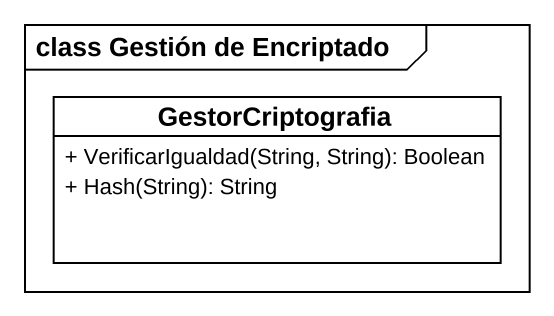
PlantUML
@startuml
mainframe class Gestión de Encriptado
hide circle
hide empty members
skinparam classAttributeIconSize 0
class GestorCriptografia {
  + VerificarIgualdad(String, String): Boolean
  + Hash(String): String
}
@enduml
